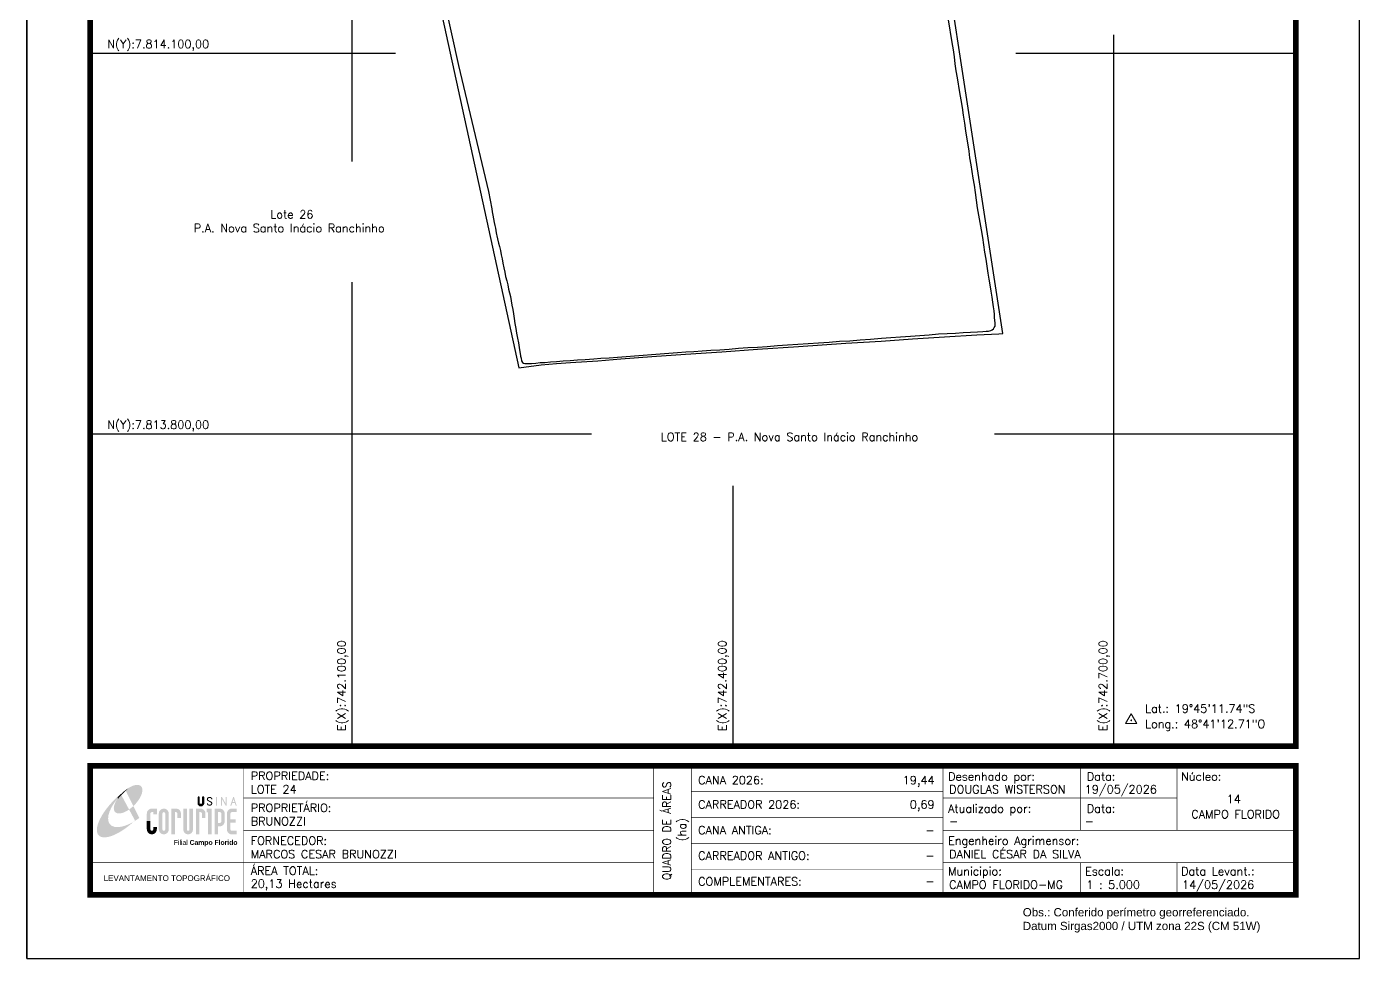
# Model space of a CAD drawing. Header units: millimetres. Extents: x 741843 to 742893, y 7813387 to 7814872.
# Drawn here: x 741843 to 742893, y 7813387 to 7814121 of the extents above; entities that cross this region are included whole.
import ezdxf
from ezdxf.enums import TextEntityAlignment as Align

# ---------------------------------------------------------------- set-up
doc = ezdxf.new("R2010")
doc.units = ezdxf.units.MM
doc.linetypes.add('LIN0', pattern=[0])
for name, color, linetype in [('0114LOTE24', 1, 'Continuous'), ('0114lote24001', 5, 'Continuous'), ('CONFRONTANTES', 7, 'Continuous'), ('MALHA', 8, 'Continuous'), ('MARGEM', 5, 'Continuous'), ('TEXTO', 7, 'Continuous')]:
    doc.layers.add(name, color=color, linetype=linetype)
doc.styles.add('ARIAL', font='arial.ttf')
doc.styles.add('marcelo', font='arial.ttf')
doc.styles.add('Simplex', font='simplex.shx')
doc.styles.get("Standard").update_dxf_attribs({"font": 'arial.ttf'})

# ---------------------------------------------------------------- blocks, each defined once
blk = doc.blocks.new('A$C78F83FB3')
at = {"layer": 'MARGEM'}
h = blk.add_hatch(color=20, dxfattribs=at)
edge = h.paths.add_edge_path()
edge.add_ellipse((19.49, 23.77), major_axis=(-6.68, -6.67), ratio=0.469426, start_angle=292.73277, end_angle=601.25787)
edge.add_ellipse((22.83, 22.05), major_axis=(12.64, 11.29), ratio=0.457614, start_angle=79.90686, end_angle=107.91393)
edge = h.paths.add_edge_path()
edge.add_ellipse((18.28, 18.7), major_axis=(13.95, 13.59), ratio=0.386848, start_angle=63.96117, end_angle=264.59932)
edge.add_ellipse((22.83, 22.05), major_axis=(12.64, 11.29), ratio=0.457614, start_angle=107.91393, end_angle=245.11815, ccw=False)
edge.add_ellipse((19.49, 23.77), major_axis=(-6.68, -6.67), ratio=0.469426, start_angle=241.25787, end_angle=292.73277, ccw=False)
for color, points in [(20, [(15.46, 26.12), (14.17, 24.81), (14.06, 24.24), (14.39, 23.97), (14.67, 24.54), (19.47, 29.32), (18.48, 28.66), (17.31, 27.78)]), (7, [(58.42, 24.9), (57.9, 24.9), (57.9, 21.73, -0.414214), (57.15, 20.98), (56.84, 20.98, -0.414214), (56.09, 21.73), (56.09, 24.9), (55.57, 24.9), (55.57, 21.73, 0.414214), (56.84, 20.46), (57.15, 20.46, 0.414214), (58.42, 21.73)]), (7, [(61.7, 24.9), (61.23, 24.9, 0.396318), (60.04, 23.78), (60.04, 23.72, 0.151912), (60.39, 22.97), (60.46, 22.92), (62.18, 22), (62.85, 21.83, 0.12407), (62.51, 22.42), (60.75, 23.36, -0.13192), (60.56, 23.77, -0.385578), (61.23, 24.37), (61.7, 24.37, -0.414214), (62.37, 23.7), (62.89, 23.7, 0.414214)]), (7, [(62.37, 23.7), (62.89, 23.7, 0.414214), (61.7, 24.9), (61.23, 24.9, 0.396318), (60.04, 23.78), (60.04, 23.72, 0.151912), (60.39, 22.97), (60.46, 22.92), (62.18, 22), (62.18, 22, -0.131921), (62.37, 21.59, -0.385578), (61.7, 20.98), (61.23, 20.98, -0.414214), (60.56, 21.65), (60.04, 21.65, 0.414214), (61.23, 20.46), (61.7, 20.46, 0.402546), (62.89, 21.61, 0.165292), (62.51, 22.42), (60.75, 23.36, -0.13192), (60.56, 23.77, -0.385578), (61.23, 24.37), (61.7, 24.37, -0.414214)]), (7, [(30.97, 12.46), (29.13, 12.46), (29.13, 8.21, 1), (34.29, 8.21), (34.29, 9.41), (32.45, 9.41), (32.45, 8.21, -1), (30.97, 8.21)])]:
    blk.add_hatch(color=color, dxfattribs=at).paths.add_polyline_path(points)
h = blk.add_hatch(color=7, dxfattribs=at)
h.paths.add_polyline_path([(65.24, 24.9), (64.72, 24.9), (64.72, 20.46), (65.24, 20.46)])
h.paths.add_polyline_path([(67.38, 20.46), (67.9, 20.46), (67.9, 23.74), (69.74, 20.46), (70.23, 20.46), (70.23, 24.9), (69.71, 24.9), (69.71, 21.58), (67.85, 24.9), (67.38, 24.9)])
h.paths.add_polyline_path([(72.17, 20.46), (72.72, 20.46), (73.14, 21.73), (74.49, 21.73), (74.9, 20.46), (75.45, 20.46), (74, 24.9), (73.62, 24.9)])
h.paths.add_polyline_path([(73.81, 23.8), (74.32, 22.25), (73.31, 22.25)], flags=16)
h = blk.add_hatch(color=7, dxfattribs=at)
h.paths.add_polyline_path([(31.71, 18.93, 0.414214), (29.13, 16.35), (29.13, 12.46), (30.97, 12.46), (30.97, 16.35, -0.414214), (31.71, 17.09), (32.45, 17.09), (32.45, 16.02), (34.29, 16.02), (34.29, 18.93)])
h.paths.add_polyline_path([(44.15, 17.09, -0.414214), (44.89, 16.35), (44.89, 14.1), (46.72, 14.1), (46.72, 16.17, 0.433937), (44.15, 18.93), (41.77, 18.93), (41.77, 12.46), (43.61, 12.46), (43.61, 17.09)])
h.paths.add_polyline_path([(43.61, 12.46), (41.77, 12.46), (41.77, 5.62), (43.61, 5.62)])
h.paths.add_polyline_path([(47.92, 12.46), (49.75, 12.46), (49.75, 18.93), (47.92, 18.93)])
h.paths.add_polyline_path([(52.91, 18.93), (51.08, 18.93), (51.08, 12.46), (52.91, 12.46)])
h.paths.add_polyline_path([(51.08, 8.12, -1), (49.75, 8.12), (49.75, 12.46), (47.92, 12.46), (47.92, 8.12, 1), (52.91, 8.12), (52.91, 12.46), (51.08, 12.46)])
h.paths.add_polyline_path([(54.41, 12.46), (56.25, 12.46), (56.25, 17.09), (56.79, 17.09, -0.414214), (57.53, 16.35), (57.53, 14.1), (59.36, 14.1), (59.36, 16.17, 0.433937), (56.79, 18.93), (54.41, 18.93)])
h.paths.add_polyline_path([(56.25, 12.46), (54.41, 12.46), (54.41, 5.62), (56.25, 5.62)])
h.paths.add_polyline_path([(60.73, 12.46), (62.58, 12.46), (62.58, 18.93), (60.02, 18.93), (60.02, 17.08), (60.73, 17.08)])
h.paths.add_polyline_path([(62.58, 12.46), (60.73, 12.46), (60.73, 5.62), (62.58, 5.62)])
h.paths.add_polyline_path([(64.06, 12.46), (65.82, 12.46), (65.82, 17.17), (66.66, 17.17, -0.450417), (67.48, 16.25), (67.48, 12.46), (69.24, 12.46, 0.002307), (69.24, 12.48, 0.005282), (69.23, 12.54, -0.000938), (69.23, 12.53), (69.23, 16.17, 0.433937), (66.66, 18.93), (64.06, 18.93)])
h.paths.add_polyline_path([(64.06, 5.62), (65.82, 5.62), (65.82, 9.77), (66.66, 9.77, 0.426056), (69.24, 12.46), (67.48, 12.46), (67.48, 12.45, -0.450417), (66.66, 11.53), (65.82, 11.53), (65.82, 12.46), (64.06, 12.46)])
h.paths.add_polyline_path([(70.37, 12.46), (74.87, 12.46), (74.87, 13.44), (72.21, 13.44), (72.21, 16.35, -0.414214), (72.95, 17.09), (75.38, 17.09), (75.38, 18.93), (72.95, 18.93, 0.414214), (70.37, 16.35)])
h.paths.add_polyline_path([(72.21, 11.62), (74.87, 11.62), (74.87, 12.46), (70.37, 12.46), (70.37, 8.21, 0.414214), (72.95, 5.62), (75.38, 5.62), (75.38, 7.47), (72.95, 7.47, -0.414214), (72.21, 8.21)])
h = blk.add_hatch(color=7, dxfattribs=at)
h.paths.add_polyline_path([(35.29, 16.35), (35.29, 8.21, 1), (40.46, 8.21, 0.016978), (40.45, 8.38), (40.45, 16.17, 0.433937), (37.88, 18.93), (37.87, 18.93, 0.41391)])
h.paths.add_polyline_path([(38.62, 16.35), (38.62, 8.21, -1), (37.13, 8.21), (37.13, 16.35, -1)], flags=16)
at = {"layer": 'MARGEM', "color": 7}
blk.add_lwpolyline([(58.42, 24.9), (57.9, 24.9), (57.9, 21.73, -0.414214), (57.15, 20.98), (56.84, 20.98, -0.414214), (56.09, 21.73), (56.09, 24.9), (55.57, 24.9), (55.57, 21.73, 0.414214), (56.84, 20.46), (57.15, 20.46, 0.414214), (58.42, 21.73), (58.42, 24.9)], format="xyb", close=True, dxfattribs=at)
at = {"layer": 'MARGEM', "color": 252, "insert": (43.05, 2.72), "char_height": 2.5, "attachment_point": 1, "style": 'ARIAL'}
blk.add_mtext_dynamic_manual_height_columns('Filial {\\fArial|b1|i0|c0|p34;Campo Florido}', width=33.0271, gutter_width=2.46, heights=[2.95], dxfattribs=at)

msp = doc.modelspace()

# ---------------------------------------------------------------- linework, layer by layer
at = {"layer": '0114LOTE24'}
msp.add_lwpolyline([(742116.7, 7814377.3), (742231.2, 7813852.2), (742248.8, 7813854.5), (742261, 7813855.6), (742272, 7813856.2), (742293.6, 7813857.6), (742311.6, 7813859.1), (742336, 7813860.9), (742362.6, 7813862.9), (742391.3, 7813864.8), (742419.4, 7813866.8), (742451.6, 7813869), (742488.9, 7813871.5), (742516.6, 7813873), (742541.3, 7813875), (742566.6, 7813876.6), (742592.2, 7813878), (742609.5, 7813879), (742612.5, 7813879.1), (742540.3, 7814349.2)], dxfattribs=at)
at = {"layer": '0114lote24001', "color": 5}
msp.add_lwpolyline([(742166.1, 7814170.2), (742183.8, 7814090.4), (742207.4, 7813991.1), (742209.9, 7813977.3), (742210.3, 7813975.1), (742210.8, 7813972.5), (742211.3, 7813969.6), (742211.9, 7813966.6), (742212.4, 7813964.2), (742212.8, 7813962.2), (742213.1, 7813960.3), (742213.5, 7813958.6), (742213.7, 7813957.2), (742213.9, 7813956), (742214.3, 7813953.7), (742215.3, 7813950.4), (742216, 7813947.6), (742216.7, 7813944.5), (742217.3, 7813941.2), (742218, 7813938), (742218.7, 7813934.6), (742219.5, 7813931), (742220.2, 7813927.4), (742220.8, 7813924), (742221.8, 7813920.6), (742222.6, 7813917.4), (742223.2, 7813914.2), (742223.8, 7813911.3), (742224.6, 7813908.3), (742225.1, 7813905), (742225.8, 7813901.6), (742226.4, 7813898.1), (742227, 7813894.6), (742227.5, 7813890.9), (742228.1, 7813887.1), (742228.8, 7813883.2), (742229.5, 7813879.3), (742230.2, 7813875.4), (742230.9, 7813871.7), (742231.6, 7813868.1), (742232.1, 7813864.8), (742232.5, 7813861.9), (742232.6, 7813861.4), (742233, 7813859.6), (742233.4, 7813857.6), (742234.2, 7813856.4), (742234.9, 7813855.9), (742235.9, 7813855.5), (742237.1, 7813855.4), (742238.5, 7813855.5), (742241.2, 7813855.6), (742244.6, 7813855.9), (742248.1, 7813856.2), (742251.7, 7813856.4), (742256.1, 7813856.8), (742261, 7813857.1), (742266.2, 7813857.5), (742271.7, 7813857.9), (742277.5, 7813858.3), (742283.5, 7813858.7), (742290.4, 7813859.2), (742295.9, 7813859.6), (742302.4, 7813860.1), (742309.1, 7813860.6), (742315.8, 7813861), (742322.4, 7813861.6), (742329.1, 7813862.1), (742335.8, 7813862.6), (742342.6, 7813863.1), (742349.4, 7813863.6), (742356.2, 7813864.1), (742362.7, 7813864.6), (742369, 7813865), (742375.6, 7813865.5), (742382.4, 7813865.9), (742389.6, 7813866.4), (742396.9, 7813866.9), (742404.3, 7813867.5), (742411.7, 7813868), (742419.3, 7813868.5), (742427, 7813869), (742435, 7813869.6), (742443, 7813870.2), (742451.1, 7813870.7), (742459.2, 7813871.3), (742467.4, 7813871.8), (742475.7, 7813872.4), (742483.9, 7813873), (742492, 7813873.5), (742500.2, 7813874.1), (742508.3, 7813874.7), (742517.1, 7813875.4), (742524.2, 7813876), (742532, 7813876.6), (742539.7, 7813877.1), (742547.2, 7813877.7), (742554.6, 7813878.2), (742561.9, 7813878.8), (742568.7, 7813879.2), (742575.2, 7813879.5), (742581.4, 7813879.9), (742587.2, 7813880.2), (742592.5, 7813880.5), (742596.8, 7813880.7), (742599.4, 7813880.9), (742601.4, 7813881.1), (742603, 7813881.4), (742604.1, 7813882), (742605.1, 7813882.7), (742605.8, 7813883.8), (742606.4, 7813885), (742606.4, 7813886.3), (742606.5, 7813887.5), (742606.1, 7813891.4), (742605.9, 7813894), (742605.7, 7813897.1), (742605.2, 7813900.2), (742604.7, 7813903.8), (742604.1, 7813907.9), (742603.4, 7813912.6), (742602.6, 7813917.4), (742601.9, 7813921.9), (742601.1, 7813926.8), (742600.3, 7813932.1), (742599.4, 7813937.7), (742598.4, 7813943.3), (742597.5, 7813949), (742596.7, 7813954.9), (742595.7, 7813960.8), (742594.7, 7813966.5), (742593.6, 7813972.3), (742592.6, 7813978.2), (742591.8, 7813984.2), (742591, 7813990.3), (742590.2, 7813996), (742589.3, 7814001.5), (742588.4, 7814006.7), (742587.6, 7814012), (742586.7, 7814017.6), (742586, 7814022.9), (742583.4, 7814038.9), (742582.5, 7814045), (742581.7, 7814051.2), (742580.8, 7814057.2), (742579.7, 7814063.2), (742578.6, 7814069.1), (742576.8, 7814080.7), (742575.8, 7814086.2), (742575.1, 7814091.7), (742574.4, 7814097.2), (742573.6, 7814102.8), (742572.6, 7814108.6), (742569.8, 7814126.3)], dxfattribs=at)
at = {"layer": 'MALHA'}
for points in [[(742100, 7814014.6), (742100, 7814211.6)], [(742700, 7813553.9), (742700, 7814114.5)], [(741893.5, 7814100), (742134.1, 7814100)], [(742622.7, 7814100), (742843.5, 7814100)], [(742100, 7813553.9), (742100, 7813919.5)], [(741893.5, 7813800), (742288.5, 7813800)], [(742606.1, 7813800), (742843.5, 7813800)], [(742400, 7813553.9), (742400, 7813759)]]:
    msp.add_lwpolyline(points, dxfattribs=at)
at = {"layer": 'MARGEM', "color": 174, "linetype": 'LIN0'}
msp.add_line((741843.5, 7813386.7), (741843.5, 7814871.7), dxfattribs=at)
at = {"layer": 'MARGEM', "color": 174, "linetype": 'LIN0', "flags": 128}
msp.add_lwpolyline([(742893.5, 7813386.7), (742893.5, 7814871.7), (741843.5, 7814871.7), (741843.5, 7813386.7)], close=True, dxfattribs=at)
at = {"layer": 'MARGEM', "color": 174, "linetype": 'LIN0', "const_width": 4.54, "flags": 128}
for points in [[(742843.5, 7813553.9), (742843.5, 7814821.7), (741893.5, 7814821.7), (741893.5, 7813553.9)], [(741893.5, 7813538.4), (742843.5, 7813538.4), (742843.5, 7813436.7), (741893.5, 7813436.7)]]:
    msp.add_lwpolyline(points, close=True, dxfattribs=at)
at = {"layer": 'MARGEM', "color": 174, "linetype": 'LIN0', "flags": 128}
for points, const_width in [([(742014.3, 7813538.4), (742014.3, 7813436.7)], 0.505), ([(742014.3, 7813538.4), (742014.3, 7813437.6)], 0.5), ([(742337.5, 7813538.4), (742337.5, 7813438)], 0.505), ([(742367.1, 7813538.4), (742367.1, 7813438)], 0.505), ([(742565.5, 7813538.4), (742565.5, 7813438)], 0.505), ([(742673.9, 7813487.5), (742673.9, 7813538.4)], 0.505), ([(742749.8, 7813487.5), (742749.8, 7813538.4)], 0.505), ([(742014.3, 7813513), (742337.5, 7813513)], 0.505), ([(742367.1, 7813518), (742565.5, 7813518)], 0.505), ([(742565.5, 7813513), (742749.8, 7813513)], 0.505), ([(742367.1, 7813497.7), (742565.5, 7813497.7)], 0.505), ([(742014.3, 7813487.5), (742337.5, 7813487.5)], 0.505), ([(742565.5, 7813487.5), (742843.5, 7813487.5)], 0.505), ([(742367.1, 7813477.4), (742565.5, 7813477.4)], 0.505), ([(741893.5, 7813462.1), (742337.5, 7813462.1)], 0.505), ([(742565.5, 7813462.1), (742843.5, 7813462.1)], 0.505), ([(742673.9, 7813462.1), (742673.9, 7813436.9)], 0.505), ([(742749.8, 7813462.1), (742749.8, 7813436.9)], 0.505), ([(742367.1, 7813457), (742565.5, 7813457)], 0.505)]:
    msp.add_lwpolyline(points, dxfattribs=dict(at, const_width=const_width))
at = {"layer": 'TEXTO', "color": 7, "lineweight": 9, "flags": 128}
msp.add_lwpolyline([(742709.2, 7813571.7), (742718.2, 7813571.7), (742713.7, 7813579.5)], close=True, dxfattribs=at)
at = {"layer": 'TEXTO', "color": 7, "lineweight": 9, "const_width": 0.706, "flags": 128}
msp.add_lwpolyline([(742713.4, 7813574.3, -1), (742714.1, 7813574.3, -1)], format="xyb", close=True, dxfattribs=at)

# ---------------------------------------------------------------- block references
at = {"layer": 'MARGEM', "linetype": 'ByBlock', "xscale": 1.529002714846904, "yscale": 1.529002714846904, "zscale": 1.529002714846904}
msp.add_blockref('A$C78F83FB3', (741893.6, 7813475.8), dxfattribs=at)

# ---------------------------------------------------------------- texts
at = {"layer": 'CONFRONTANTES', "color": 7, "linetype": 'Continuous', "style": 'Simplex'}
for s, p in [('Lote 26 ', (742035.4, 7813969.8)), ('P.A. Nova Santo Inácio Ranchinho', (741975.1, 7813959))]:
    msp.add_text(s, height=6.5, dxfattribs=at).set_placement(p)
msp.add_text('LOTE 28 - P.A. Nova Santo Inácio Ranchinho ', height=6.5, dxfattribs=at).set_placement((742343.1, 7813800.9), align=Align.TOP_LEFT)
at = {"layer": 'MALHA', "style": 'Simplex'}
for s, p in [('N(Y):7.814.100,00', (741947.1, 7814107.3)), ('N(Y):7.813.800,00', (741947.1, 7813807.3))]:
    msp.add_text(s, height=6.5, dxfattribs=at).set_placement(p, align=Align.MIDDLE_CENTER)
for s, p in [('E(X):742.100,00', (742091.5, 7813601.6)), ('E(X):742.400,00', (742391.5, 7813601.6)), ('E(X):742.700,00', (742691.5, 7813601.6))]:
    msp.add_text(s, height=6.5, rotation=90, dxfattribs=at).set_placement(p, align=Align.MIDDLE_CENTER)
at = {"layer": 'MARGEM', "color": 7, "linetype": 'Continuous', "lineweight": 9}
for s, style, p in [('PROPRIEDADE:', 'Simplex', (742020, 7813533.8)), ('Desenhado por:', 'Simplex', (742569.4, 7813533.3)), ('Data:', 'Simplex', (742678.7, 7813533.3)), ('Núcleo:', 'Simplex', (742753, 7813533.3)), ('PROPRIETÁRIO:', 'Simplex', (742020, 7813508.6)), ('Atualizado por:', 'Simplex', (742569.4, 7813508)), ('Data:', 'Simplex', (742678.7, 7813508)), ('FORNECEDOR:', 'Simplex', (742020, 7813482.7)), ('Engenheiro Agrimensor:', 'Simplex', (742569.4, 7813482.7)), ('ÁREA TOTAL:', 'Simplex', (742020, 7813459)), ('Municipio:', 'Simplex', (742569.4, 7813458.6)), ('Escala:', 'Simplex', (742677.4, 7813458.6)), ('Data Levant.:', 'Simplex', (742753, 7813458.6)), ('Obs.: Conferido perímetro georreferenciado.', 'marcelo', (742628.3, 7813426.3)), ('Datum Sirgas2000 / UTM zona 22S (CM 51W)', 'marcelo', (742628.3, 7813415.5))]:
    msp.add_text(s, height=6.5, dxfattribs=dict(at, style=style)).set_placement(p, align=Align.TOP_LEFT)
at = {"layer": 'MARGEM', "color": 7, "linetype": 'Continuous', "style": 'Simplex'}
for s, p in [('LOTE 24', (742020, 7813523.2)), ('CANA 2026:', (742372.5, 7813530.4)), ('DOUGLAS WISTERSON', (742570.3, 7813523.2)), ('19/05/2026', (742677.1, 7813523.2)), ('CARREADOR 2026:', (742372.5, 7813511.2)), ('BRUNOZZI', (742020, 7813498)), ('CANA ANTIGA:', (742372.5, 7813491)), ('-', (742570.3, 7813498)), ('-', (742677.1, 7813498)), ('MARCOS CESAR BRUNOZZI', (742020, 7813472.1)), ('CARREADOR ANTIGO:', (742372.5, 7813470.9)), ('DANIEL CÉSAR DA SILVA', (742570.3, 7813472.1)), ('COMPLEMENTARES:', (742372.5, 7813450.6)), ('14/05/2026', (742753.8, 7813448)), ('20,13 Hectares', (742020, 7813448.8)), ('CAMPO FLORIDO-MG', (742570.3, 7813448)), ('1 : 5.000', (742678.3, 7813448))]:
    msp.add_text(s, height=6.5, dxfattribs=at).set_placement(p, align=Align.TOP_LEFT)
at = {"layer": 'MARGEM', "color": 7, "linetype": 'Continuous', "style": 'Simplex', "width": 0.95}
msp.add_text('QUADRO DE ÁREAS', height=6.5, rotation=90, dxfattribs=at).set_placement((742347.8, 7813487.1), align=Align.MIDDLE_CENTER)
at = {"layer": 'MARGEM', "color": 7, "linetype": 'Continuous', "style": 'Simplex'}
for s, p in [('19,44', (742558.8, 7813530.4)), ('0,69', (742558.8, 7813511.2)), ('-', (742558.8, 7813491)), ('-', (742558.8, 7813470.9)), ('-', (742558.8, 7813450.6))]:
    msp.add_text(s, height=6.5, dxfattribs=at).set_placement(p, align=Align.TOP_RIGHT)
for s, p in [('14', (742794.5, 7813512.3)), ('CAMPO FLORIDO', (742796, 7813500.3))]:
    msp.add_text(s, height=6.5, dxfattribs=at).set_placement(p, align=Align.MIDDLE_CENTER)
msp.add_text('(ha)', height=6.5, rotation=90, dxfattribs=at).set_placement((742359.7, 7813488.1), align=Align.MIDDLE_CENTER)
at = {"layer": 'MARGEM', "color": 7, "linetype": 'ByBlock'}
msp.add_text('LEVANTAMENTO TOPOGRÁFICO', height=4.5, dxfattribs=at).set_placement((741953.9, 7813449.9), align=Align.MIDDLE_CENTER)
at = {"layer": 'TEXTO', "linetype": 'ByBlock', "style": 'Simplex'}
for s, p in [('Lat.: 19°45\'11.74"S', (742724.6, 7813580.3, 328.4)), ('Long.: 48°41\'12.71"O', (742724.6, 7813568.2, 328.4))]:
    msp.add_text(s, height=6.5, dxfattribs=at).set_placement(p)

doc.saveas('drawing.dxf')
